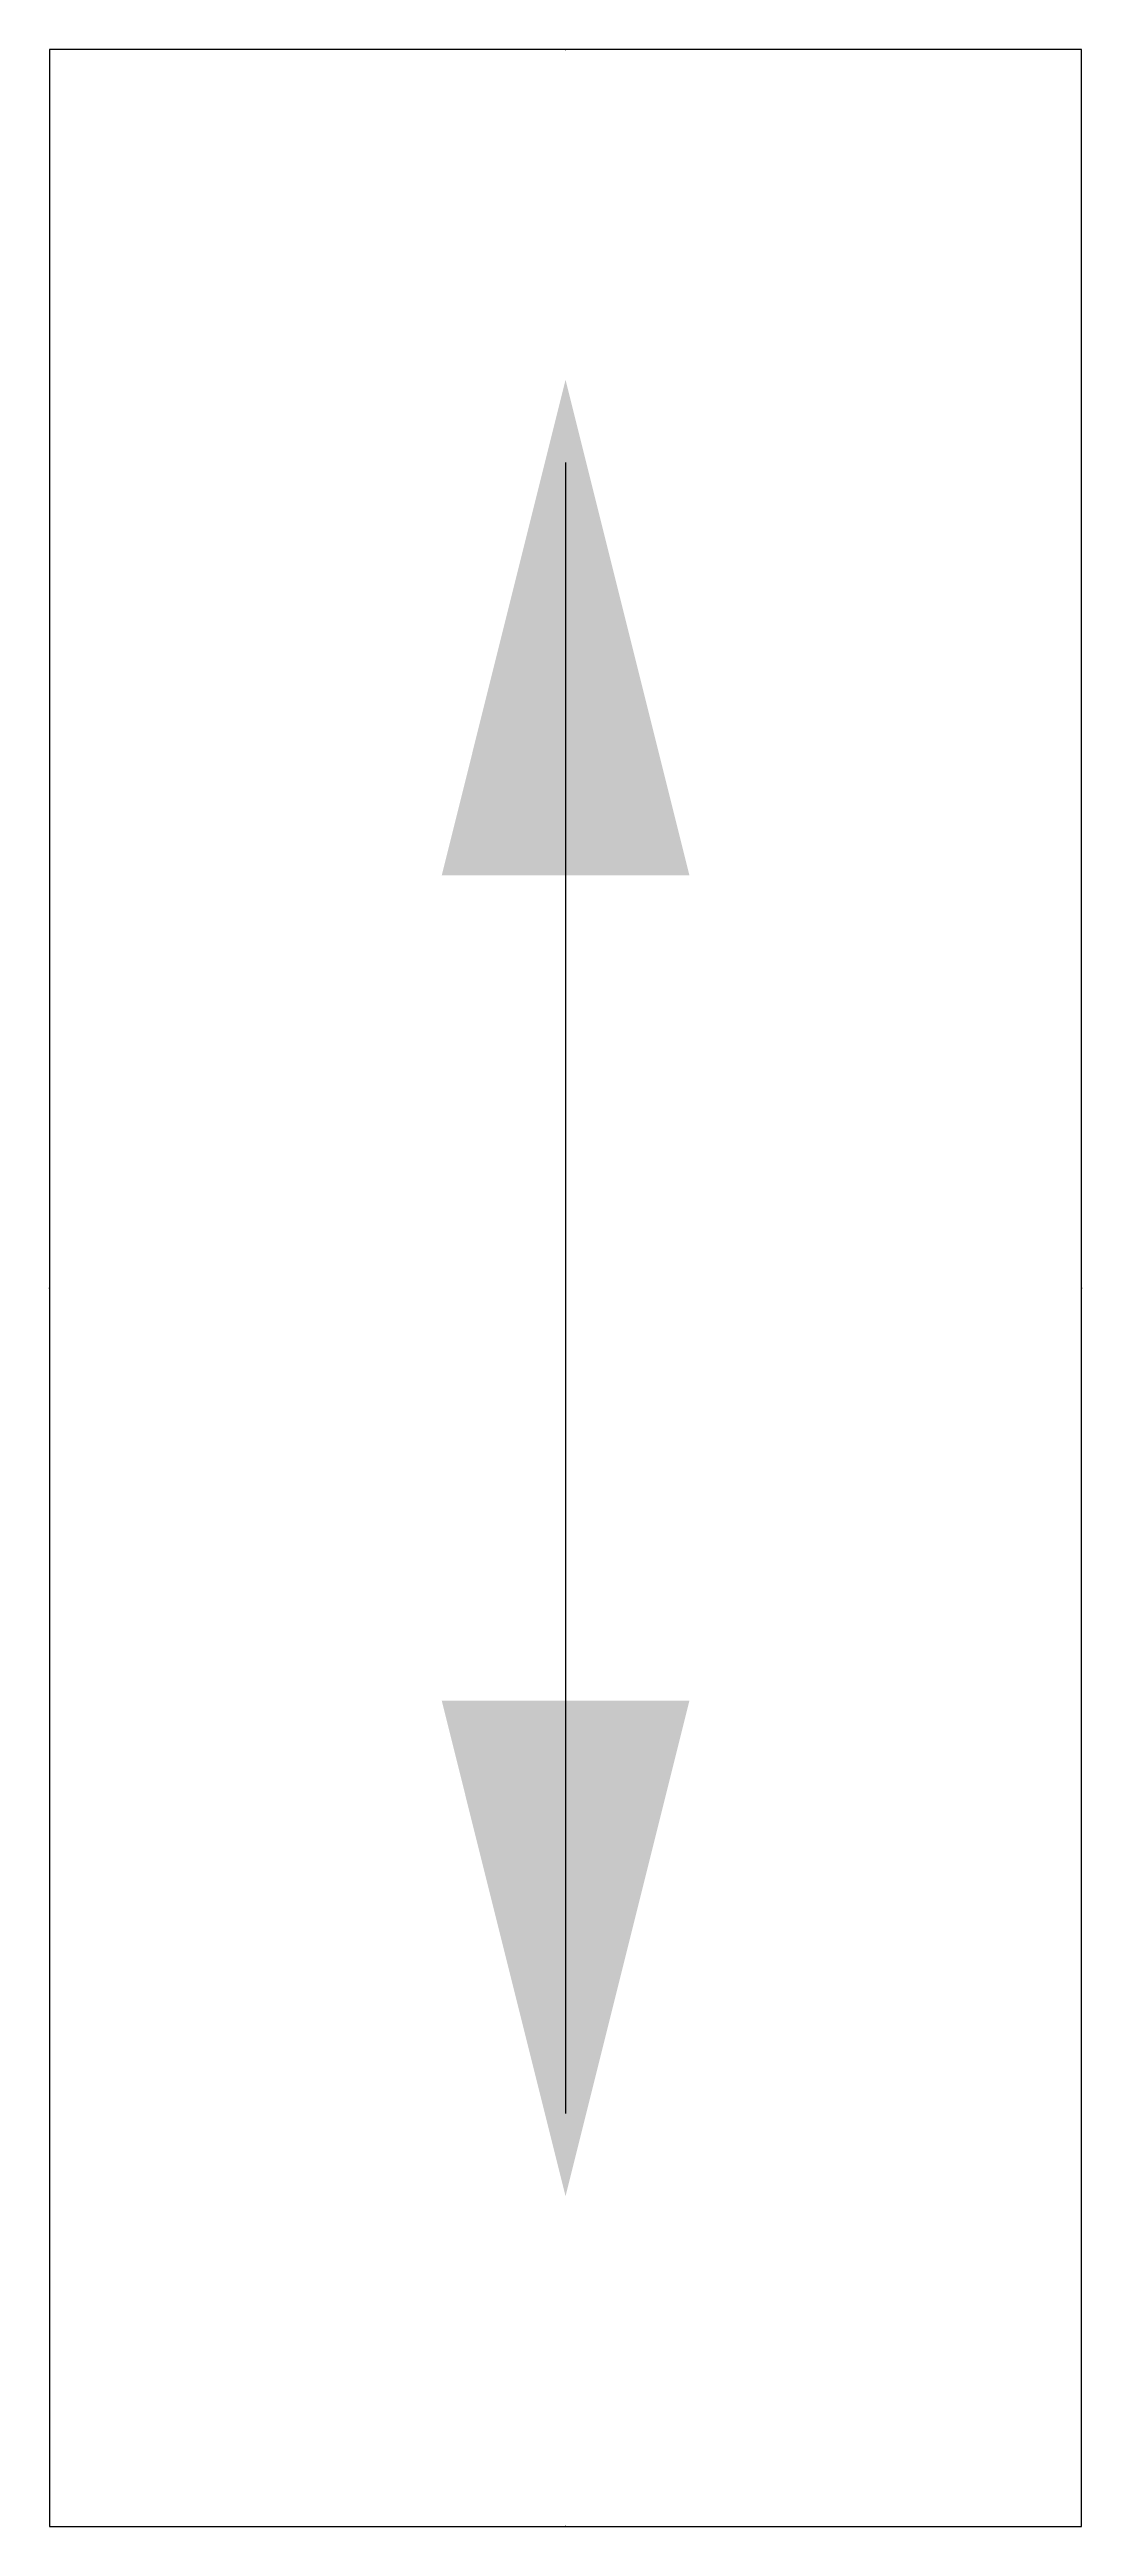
# Model space of a CAD drawing. Extents: x 12152 to 491505, y 111028 to 412681.
# Drawn here: x 156890 to 157250, y 200855 to 201719 of the extents above; entities that cross this region are included whole.
import ezdxf
from ezdxf.enums import TextEntityAlignment as Align

# ---------------------------------------------------------------- set-up
doc = ezdxf.new("R2010")
doc.units = 0
doc.header["$LTSCALE"] = 1000
doc.header["$MEASUREMENT"] = 0
doc.layers.add('EQUIP-照明', color=3, linetype='Continuous')
doc.layers.add('TEL_TEXT', color=7, linetype='Continuous')
doc.styles.add('_TEL_DIM', font='SIMPLEX', dxfattribs={"width": 0.8, "height": 3.5, "bigfont": 'HZTXT'})

# ---------------------------------------------------------------- blocks, each defined once
blk = doc.blocks.new('$equip$00001685')
for p, q in [((0.72, 0.6), (-0.72, 0.6)), ((-0.72, 0.6), (-0.72, 0)), ((0.72, 0), (0.72, 0.6)), ((-0.72, 0), (0.72, 0))]:
    blk.add_line(p, q)
at = {"color": 7}
blk.add_line((-0.48, 0.3), (0.48, 0.3), dxfattribs=at)
for p in [(0, 0.6), (-0.72, 0.3), (0.72, 0.3), (0, 0)]:
    blk.add_point(p)
for points in [[(-0.24, 0.228), (-0.528, 0.3), (-0.24, 0.372)], [(0.24, 0.228), (0.528, 0.3), (0.24, 0.372)]]:
    blk.add_solid(points)
at = {"layer": 'TEL_TEXT', "style": '_TEL_DIM', "flags": 1}
blk.add_attdef('A', text='', height=0.00002, dxfattribs=at).set_placement((0, 0), align=Align.MIDDLE_CENTER)

msp = doc.modelspace()

# ---------------------------------------------------------------- block references
at = {"layer": 'EQUIP-照明'}
ref = msp.add_blockref('$equip$00001685', (156890.25, 201286.94), dxfattribs=dict(at, xscale=600, yscale=600, zscale=600, rotation=270))
ref.add_attrib('A', '双向疏散指示灯', dxfattribs={"layer": 'TEL_TEXT', "height": 0.012, "style": '_TEL_DIM'}).set_placement((156890.25, 201286.94), align=Align.MIDDLE_CENTER)

doc.saveas('drawing.dxf')
